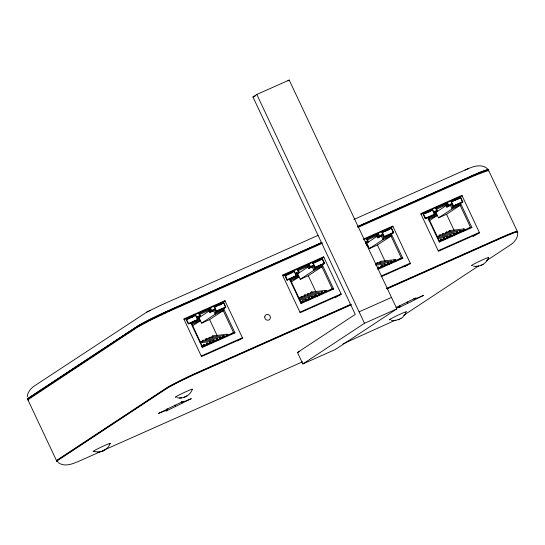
<?xml version="1.0" encoding="UTF-8"?>
<svg xmlns="http://www.w3.org/2000/svg" width="545" height="545" viewBox="0 0 545 545"><rect width="100%" height="100%" fill="white"/><g stroke="black" fill="none" stroke-linecap="round" stroke-linejoin="round"><path stroke-width="0.82" d="M197.494 319.479L195.56 315.364M225.487 307.039L223.552 302.925M313.15 263.099L315.262 267.254L324.159 263.18L322.047 259.025L313.177 263.01M382.283 232.374L384.395 236.53L393.292 232.456L391.181 228.294L382.311 232.286M451.417 201.643L453.351 205.758M377.522 267.874L377.78 267.268M209.396 310.814L199 317.674L201.582 323.165L215.173 314.199L215.84 312.844L223.872 309.274L234.984 332.893L202.331 347.403L202.447 346.416L192.106 324.452L191.22 323.784L199.252 320.215L200.144 320.876L192.671 325.808M308.763 266.498L297.672 273.815L300.254 279.306L313.845 270.34L314.513 268.992L322.545 265.422L333.656 289.034L301.003 303.545L301.119 302.557L290.785 280.593L289.892 279.932L297.924 276.363L298.817 277.024L291.343 281.949M446.335 205.499L435.939 212.359L438.521 217.85L452.112 208.885L452.779 207.536L460.811 203.966L471.922 227.578L439.27 242.089L439.386 241.101L429.051 219.138L428.159 218.477L436.191 214.907L437.083 215.568L428.929 220.943M27.25 396.835C27.516 392.066 30.963 388.163 34.791 385.662L146.666 312.169L160.271 305.507L318.076 235.365M460.58 202.944L453.208 206.357M197.467 319.568L188.597 323.553L186.513 319.581L195.471 315.33M195.648 320.698L188.999 323.791M197.338 319.69L197.467 319.295M225.46 307.128L216.29 310.936L214.635 306.746L223.464 302.891M225.33 307.244L225.46 306.855M285.185 275.722L294.055 271.465L296.167 275.627L287.276 279.701L285.314 275.334M294.32 276.846L286.956 280.253M296.01 275.831L296.139 275.443M313.177 263.283L313.307 262.894M322.313 264.4L314.942 267.813M324.002 263.392L324.132 262.997M382.311 232.552L382.44 232.163M391.446 233.676L384.797 236.768M393.136 232.66L393.265 232.272M425.366 218.204L423.581 213.878L432.573 210.111L434.351 214.328L425.447 218.238M434.276 214.376L434.406 213.987M451.444 201.827L460.614 197.753L462.344 201.888L453.44 205.799M462.269 201.936L462.398 201.548M110.322 443.405L108.189 447.145L104.551 450.286M192.501 389.191C190.348 395.2 183.645 399.029 177.37 397.802M488.674 257.553C486.522 263.562 479.818 267.391 473.544 266.164M209.893 312.469L211.004 311.733L211.671 310.384L210.765 308.463L210.097 309.812L208.987 310.548L209.893 312.469L213.49 310.63L214.158 309.274L215.84 312.844M223.872 309.274L223.205 310.63L209.614 319.595L201.582 323.165M308.565 268.61L309.676 267.881L310.343 266.525L309.437 264.604L308.77 265.953L307.659 266.689L308.565 268.61L312.162 266.771L312.83 265.422L314.513 268.992M322.545 265.422L321.877 266.771L308.286 275.736L300.254 279.306M377.699 237.879L378.809 237.15L379.477 235.801L378.571 233.873L377.903 235.229L376.793 235.958L377.699 237.879L381.296 236.046L381.963 234.691L383.646 238.26L382.978 239.616L369.387 248.581L366.805 243.09L377.201 236.223M377.91 269.359L402.789 258.31L391.678 234.691L391.01 236.046L377.419 245.012L369.387 248.581M446.832 207.154L447.942 206.426L448.61 205.07L447.704 203.149L447.036 204.498L445.926 205.233L446.832 207.154L450.429 205.315L451.096 203.966L452.779 207.536M460.811 203.966L460.144 205.315L446.553 214.28L438.521 217.85M206.684 343.316L206.446 344.29L207.073 344.801M223.137 335.999L222.898 336.98L223.218 337.662L222.925 336.933L223.273 337.628L223.763 337.369M226.427 334.535L226.189 335.516L226.822 336.02M305.357 299.457C304.805 299.982 305.18 301.569 305.983 300.826M321.809 292.14L321.891 293.803L320.024 294.102M384.361 264.339L384.225 266.144M394.233 259.951L394.096 261.757M443.623 238.002L443.705 239.664L443.46 238.812L443.916 239.541L444.502 239.248M450.204 235.072L450.286 236.734L450.129 235.767M405.609 313.661L402.966 317.013L400.732 318.641M56.557 460.736L27.618 399.226L28.033 398.77L137.19 326.687L143.512 323.062L168.834 310.827L169.093 311.379L322.231 243.315M169.093 311.379L150.161 320.317L137.449 327.232L27.877 399.778L28.865 399.832M310.316 298.939L309.962 298.285A0.927 0.797 -66.1 0 0 308.634 297.979L308.409 298.973L308.729 299.655L308.572 298.687L309.274 299.362M488.238 169.842L488.279 171.021L488.688 170.565L488.238 169.842L487.441 169.958L475.547 174.529L357.731 226.87M377.862 267.793C378.782 266.382 379.919 269.312 379.109 267.438L379.381 268.208M387.733 263.405C388.66 261.995 389.791 264.925 388.98 263.051L389.321 263.821L388.98 263.112A0.927 0.797 -66.1 0 0 387.638 262.86L387.733 264.536L387.495 263.691M440.415 239.991L441.539 239.562M450.286 235.603L451.41 235.174M186.642 319.193L186.513 319.581M214.635 306.746L214.505 307.142M423.581 213.878L423.451 214.267M252.962 96.996L256.811 94.455L289.197 80.054L396.876 308.879L335.257 349.536L302.863 363.931L297.481 352.492L355.251 314.376L252.962 96.996L255.271 95.968M287.917 80.905L289.197 80.054M191.711 317.572L195.675 314.956L197.903 319.697L195.267 321.441M219.724 305.118L223.688 302.502L225.916 307.244L216.317 311.515L214.083 306.774L223.688 302.502M223.934 308.552L225.255 307.68M291.704 272.841L294.348 271.097L296.575 275.838L286.977 280.11L284.742 275.368L294.348 271.097M298.204 273.215L299.314 272.486L298.408 270.565L297.522 269.904L309.437 264.604M319.057 260.823L322.361 258.65L324.588 263.392L321.952 265.129M294.6 277.146L295.915 276.274M209.832 343.657L209.791 342.73L210.179 343.439L209.811 342.662M219.71 339.269L219.662 338.343L220.051 339.051M388.851 229.663L391.494 227.919L393.722 232.66L384.123 236.932L381.888 232.19L391.494 227.919M231.502 333.942L233.539 332.593L234.984 332.893M391.746 233.969L393.061 233.097M429.31 211.821L432.614 209.641L434.842 214.383L432.859 215.691M237.606 340.891L242.396 337.73L201.248 356.021M457.323 199.368L460.627 197.195L462.855 201.936L460.218 203.673M301.923 302.727L301.882 301.801L302.271 302.502L301.903 301.732M312.142 298.115L311.754 297.406L312.019 298.19L310.153 298.49M330.175 290.083L332.212 288.741L333.656 289.034M335.591 297.488L341.068 293.871L299.92 312.162M167.676 409.956L166.177 410.991L175.456 406.502A11.397 0.634 -25.2 0 0 182.262 403.089L191.295 398.661L185.034 401.263A11.397 0.634 -25.2 0 0 181.805 402.312L183.304 401.277L174.032 405.766A11.397 0.634 -25.2 0 0 167.226 409.179L158.2 413.56L164.454 411.005A11.397 0.634 -25.2 0 0 167.676 409.956L167.036 408.587M398.627 259.802L401.345 258.01L402.789 258.31M404.724 266.757L410.201 263.146L381.48 275.913M459.939 232.49L460.075 230.685A0.927 0.797 -66.1 0 1 461.377 230.985L461.744 231.632M468.441 228.628L470.478 227.285L471.922 227.578M473.176 236.482L479.334 232.415L438.187 250.707M302.863 363.931L364.489 323.28L396.876 308.879M399.362 305.323L400.01 306.692L398.558 307.755L407.783 303.238A11.397 0.634 -25.2 0 0 414.595 299.825L423.629 295.39L417.368 297.999A11.397 0.634 -25.2 0 0 414.139 299.048L415.637 298.013L406.366 302.502A11.397 0.634 -25.2 0 0 399.553 305.915L396.024 307.482M403.763 315.262L478.701 265.824M486.474 260.694L511.217 244.371C515.107 241.626 518.356 237.034 517.634 232.075A27.352 1.526 -25.2 0 0 501.202 238.138L386.93 288.925M305.438 301.113L305.282 300.152L305.752 300.942M316.366 296.201L316.836 296.01L316.556 295.308A0.927 0.797 -66.1 0 0 315.214 295.049C314.697 295.574 315.03 297.223 315.855 296.439M326.401 290.976A0.927 0.797 -66.1 0 0 325.086 290.662C324.616 291.105 324.84 292.767 325.603 292.106C324.193 289.565 327.886 292.093 326.428 290.873L326.734 291.65L326.346 290.744M384.498 265.967L384.205 265.149M441.634 239.759A0.927 0.797 -66.1 0 0 440.319 239.446L440.094 240.44L440.721 240.951M450.286 236.734L450.02 235.958L450.408 236.659M204.695 345.074A0.927 0.797 -66.1 0 0 203.38 344.76L203.523 346.402L203.21 345.653L203.598 346.361L204.143 346.082M214.566 340.68A0.927 0.797 -66.1 0 0 213.252 340.373L213.027 341.368L213.347 342.049L213.047 341.32L213.47 341.974L213.892 341.756M464.667 229.52A0.927 0.797 -66.1 0 0 463.352 229.207L463.502 230.848L463.189 230.106L463.57 230.814L464.122 230.535M186.949 395.949L184.108 397.285M93.175 451.492L99.476 452.098L104.776 450.163M483.122 264.311L480.281 265.647M391.371 320.378L395.65 320.46L400.95 318.525M146.666 312.169L148.451 311.236M149.017 310.943L150.359 310.234M382.372 266.096A0.927 0.797 -66.1 0 0 381.057 265.79L381.207 267.432L380.914 266.614L381.364 267.343L381.82 267.111M392.243 261.709A0.927 0.797 -66.1 0 0 390.929 261.396L390.704 262.397L391.024 263.072L390.785 262.227L391.569 262.785M454.796 233.907A0.927 0.797 -66.1 0 0 453.481 233.594L453.576 235.27L453.338 234.425L453.787 235.154L454.251 234.922M319.023 295.036L318.444 294.3L318.655 295.233L318.266 294.491L318.518 293.605A0.927 0.797 -66.1 0 1 319.82 293.898L320.153 294.572L319.847 293.775C321.387 295.24 317.435 292.413 319.145 294.974M395.513 320.133L342.969 343.861M322.436 293.51L322.947 293.271M384.988 265.708L385.615 265.422M394.859 261.321L395.37 261.082M447.54 237.906L448.276 237.572M457.412 233.519L458.038 233.233M302.816 302.23L303.32 301.998M312.694 297.836L313.075 297.659M210.854 343.098L211.228 342.928M217.693 340.06C215.65 340.972 217.721 337.471 218.095 339.889M227.565 335.666C225.521 336.578 227.592 333.084 227.967 335.502M326.114 291.868L326.639 291.643M388.66 264.066L389.191 263.841M451.212 236.264L451.567 236.108M353.834 219.472L463.441 170.755C470.819 167.444 480.901 162.39 487.898 169.168M321.843 242.491L168.705 310.555A27.352 1.526 -25.2 0 0 137.061 326.407L28.919 397.761A27.352 1.526 -25.2 0 0 28.483 399.008M357.602 226.597L471.875 175.803A27.352 1.526 -25.2 0 1 487.891 170.197M321.489 242.723L168.344 310.793A26.187 1.465 -25.2 0 0 138.055 325.965L29.914 397.319A26.187 1.465 -25.2 0 0 29.498 398.511M358.024 226.482L471.514 176.042A26.187 1.465 -25.2 0 1 483.115 171.212M321.972 242.763L168.473 311.066A26.187 1.465 -25.2 0 0 138.185 326.244L30.043 397.591A26.187 1.465 -25.2 0 0 28.674 398.729M357.99 227.422L475.805 175.074L488.497 170.387M364.033 238.846L392.761 226.073L410.46 263.691L380.962 276.805M184.067 319.499L225.214 301.208M282.739 275.641L323.887 257.349M363.515 239.739L393.02 226.625M421.006 214.185L462.153 195.9M195.675 314.956L186.07 319.227L188.304 323.962L197.903 319.697M322.361 258.65L312.755 262.915L314.99 267.656L324.588 263.392M432.614 209.641L423.009 213.912L425.243 218.654L434.842 214.383M460.627 197.195L451.022 201.459L453.256 206.201L462.855 201.936M198.08 317.721L200.642 316.338L199.749 315.678L198.843 313.757L210.765 308.463M365.886 243.131L368.447 241.755L367.555 241.094L366.656 239.173L378.571 233.873M435.019 212.407L437.581 211.031L436.688 210.37L435.782 208.449L447.704 203.149M186.233 319.772L188.4 318.805M189.844 318.164L193.448 316.563M214.948 307.005L217.83 305.725M219.274 305.084L221.522 304.103M285.628 275.593L291.398 273.025M312.898 263.473L319.39 260.585M382.031 232.742L383.476 232.102M384.92 231.462L389.423 229.527M425.338 213.497L428.942 211.896M451.165 202.018L453.331 201.057M454.768 200.417L458.379 198.809M198.843 313.757L199.736 314.417L210.097 309.812L211.004 311.733L213.49 310.63L215.173 314.199L223.205 310.63L233.539 332.593L202.447 346.416M298.408 270.565L308.77 265.953L309.676 267.881L312.162 266.771L313.845 270.34L321.877 266.771L332.212 288.741L301.119 302.557M366.656 239.173L367.541 239.834L377.903 235.229L378.809 237.15L381.296 236.046L382.978 239.616L391.01 236.046L401.345 258.01L377.249 268.719M435.782 208.449L436.674 209.11L447.036 204.498L447.942 206.426L450.429 205.315L452.112 208.885L460.144 205.315L470.478 227.285L439.386 241.101M307.659 266.689L308.906 266.137M199.252 320.215L197.576 316.645L199.749 315.678M211.671 310.384L214.158 309.274M296.248 272.793L298.422 271.826L299.314 272.486L297.134 273.454L296.248 272.793L297.924 276.363M310.343 266.525L312.83 265.422M365.382 242.062L366.267 242.723L367.95 246.292L367.058 245.632L365.382 242.062L367.555 241.094M379.477 235.801L381.963 234.691M436.191 214.907L434.515 211.337L436.688 210.37M448.61 205.07L451.096 203.966M197.576 316.645L198.462 317.306L200.642 316.338L199.736 314.417M366.267 242.723L368.447 241.755L367.541 239.834M434.515 211.337L435.401 211.998L437.581 211.031L436.674 209.11M216.992 311.352L222.762 308.783M425.216 218.797L432.43 215.595M383.646 238.26L391.678 234.691M192.106 324.452L200.144 320.876L198.462 317.306M290.785 280.593L298.817 277.024L297.134 273.454M429.051 219.138L437.083 215.568L435.401 211.998M350.912 304.274L197.774 372.337A27.352 1.526 -25.2 0 0 166.136 388.19L57.988 459.544A27.352 1.526 -25.2 0 0 56.755 460.906M386.671 288.38L500.944 237.586A27.352 1.526 -25.2 0 1 516.96 231.979M351.041 304.546L197.903 372.61A27.352 1.526 -25.2 0 0 166.266 388.469L58.117 459.817A27.352 1.526 -25.2 0 0 56.884 461.179M386.8 288.652L501.073 237.865A27.352 1.526 -25.2 0 1 517.505 231.795M351.171 304.819L198.033 372.889A27.352 1.526 -25.2 0 0 166.395 388.742L58.247 460.096A27.352 1.526 -25.2 0 0 57.811 461.343M359.101 311.835L391.494 297.441M297.481 352.492L299.798 351.464M100.437 451.662L81.007 460.3C73.977 463.305 65.134 467.794 58.07 462.487M102.767 450.626L302.543 361.832M378.918 268.399L379.32 268.229M306.494 300.588L307.005 300.384L306.603 299.525L306.958 300.397M207.938 344.392C205.881 345.51 207.7 341.824 208.224 344.276M468.775 168.48L465.014 170.067M224.39 337.076L224.785 336.926L224.383 336.067L224.744 336.939M398.109 319.861L399.553 319.281M101.935 451.505L103.38 450.919M464.728 230.256L464.653 229.35M214.628 341.422C215.827 340.114 212.1 340.387 213.769 341.817M204.757 345.809L204.682 344.896M454.952 234.609L454.823 233.785L455.143 234.541C455.307 232.933 452.582 234.105 453.999 235.045M445.081 238.996L444.938 238.288A0.927 0.797 -66.1 0 0 443.61 237.981M392.4 262.411L392.189 261.484L392.55 262.356M382.747 266.723C382.903 265.306 380.212 266.103 381.575 267.234M449.639 230.61L463.918 228.941M446.348 232.075L460.627 230.406M443.058 233.533L457.337 231.863M439.767 234.997L454.046 233.328M436.477 236.462L450.756 234.793M437.383 237.429L447.465 236.251M438.296 238.403L444.175 237.715M380.505 261.334L394.784 259.665M377.215 262.799L391.494 261.13M375.607 264.066L388.204 262.595M375.675 265.136L384.913 264.059M311.372 292.066L325.651 290.396M308.082 293.523L322.361 291.861M304.791 294.988L319.07 293.319M301.501 296.453L315.78 294.784M298.21 297.917L312.489 296.248M299.116 298.885L309.199 297.706M299.191 299.954L305.909 299.171M212.7 335.924L226.979 334.255M209.409 337.382L223.688 335.713M206.119 338.847L220.398 337.178M202.829 340.312L217.108 338.643M199.538 341.769L213.817 340.1M200.444 342.744L210.527 341.565M460.757 231.264L463.23 231.032M455 234.112L456.649 233.955M450.885 235.651L453.358 235.42M447.595 237.116L449.244 236.959M441.014 240.038L443.48 239.807M389.157 263.378L390.806 263.221M378.462 267.84L380.935 267.609M316.734 295.567L318.382 295.41M306.038 300.036L308.504 299.798M224.642 336.497L226.291 336.34M221.352 337.961L223 337.805M214.771 340.884L216.419 340.727M211.48 342.349L213.122 342.192M204.9 345.278L206.541 345.121M201.609 346.736L203.251 346.579M475.628 266.369L477.822 266.246M393.456 320.583L395.65 320.46M179.455 398.007L181.648 397.884M97.283 452.221L99.476 452.098M461.281 230.787L460.157 231.216L460.58 232.116M316.897 296.01L316.556 295.261L316.904 295.99C317.033 294.395 314.322 295.553 315.732 296.5M303.272 301.017L302.148 301.446L302.57 302.346M221.052 337.559L219.928 337.989L220.35 338.895M211.181 341.947L210.057 342.383L210.479 343.282M460.225 197.59L460.614 197.753M453.229 205.622L453.617 205.778M432.233 210.029L432.621 210.193M425.236 218.061L425.625 218.218M391.092 228.321L391.48 228.478M384.096 236.346L384.484 236.51M321.959 259.045L322.347 259.209M314.962 267.077L315.351 267.234M293.966 271.485L294.354 271.648M286.97 279.517L287.358 279.674M223.286 302.904L223.675 303.061M216.29 310.936L216.678 311.093M195.294 315.344L195.682 315.5M188.297 323.376L188.686 323.532M27.618 399.226L28.068 399.948M458.086 232.442A0.927 0.797 -66.1 0 0 456.771 232.136L456.546 233.131L457.18 233.635M440.626 241.006L440.169 240.277L440.415 241.122M394.076 260.762L394.628 261.437M463.761 230.712L463.291 229.922L463.57 230.814M453.89 235.099L453.42 234.309L453.787 235.154M447.309 238.022L446.839 237.232L447.207 238.076M444.012 239.487L443.548 238.696L443.916 239.541M391.337 262.901L390.867 262.111L391.235 262.956M384.756 265.824L384.286 265.034L384.654 265.878M381.466 267.288L380.996 266.498L381.364 267.343M325.494 292.168L325.024 291.371L325.181 292.338M322.204 293.626L321.734 292.835L322.102 293.68M315.623 296.555L315.153 295.765L315.31 296.725M311.863 297.223L312.333 298.02M223.532 337.484L223.062 336.694L223.273 337.628M216.951 340.414L216.317 339.903L216.556 338.922A0.927 0.797 -66.1 0 1 217.857 339.222L218.204 339.855M213.66 341.872L213.19 341.081L213.47 341.974M203.782 346.259L203.319 345.469L203.598 346.361M459.898 231.564L460.28 232.272M456.601 233.028L456.989 233.737M447.118 238.124L446.655 237.422L446.914 236.537A0.927 0.797 -66.1 0 1 448.215 236.83M394.437 261.539L394.055 260.83L394.314 261.614M322.013 293.728L321.632 293.019L321.891 293.803M387.788 264.502L387.441 263.807L387.733 264.536M302.203 302.543L302.066 300.922A0.927 0.797 -66.1 0 1 303.367 301.215M219.928 339.119L219.846 337.464A0.927 0.797 -66.1 0 1 221.147 337.757L221.529 338.391M210.111 343.479L209.975 341.851A0.927 0.797 -66.1 0 1 211.276 342.144L211.644 342.791M454.782 233.737L455.17 234.534M442.002 240.406L441.661 239.637L442.009 240.386M386.03 265.286L385.649 264.461L386.044 265.272C386.173 263.664 383.455 264.822 384.865 265.769M326.768 291.623L326.428 290.853L326.775 291.602M303.749 301.848L303.354 301.044L303.701 301.889M394.737 261.382C393.306 260.49 396.031 259.243 395.772 260.919L395.547 260.244A0.927 0.797 -66.1 0 0 394.219 259.938M389.334 263.807L388.898 262.942L389.287 263.848M306.685 299.648L307.033 300.377M228.035 335.475L227.742 334.828A0.927 0.797 -66.1 0 0 226.413 334.521M465.014 230.153C465.178 228.546 462.453 229.718 463.87 230.651M458.434 233.076L458.1 232.442M457.289 233.58C455.858 232.688 458.583 231.441 458.325 233.11M447.418 237.967C445.98 237.075 448.712 235.828 448.453 237.504M444.127 239.432C442.724 238.512 445.354 237.327 445.272 238.928L444.945 238.24M391.446 262.847C390.016 261.954 392.741 260.708 392.482 262.377M382.719 266.73L382.358 265.926M323.444 293.115L323.124 292.433M322.313 293.571C320.882 292.679 323.607 291.432 323.349 293.108M312.442 297.958C311.011 297.066 313.736 295.826 313.477 297.495M309.151 299.423C307.714 298.531 310.446 297.284 310.187 298.96M305.861 300.888C304.423 299.995 307.155 298.749 306.896 300.418M223.641 337.43C222.21 336.538 224.935 335.291 224.676 336.96M205.043 345.7C205.206 344.093 202.481 345.271 203.898 346.204M488.436 170.013L517.375 231.523M487.441 169.958L487.7 170.503M486.058 170.36L486.31 170.905M484.123 171.035L484.376 171.586M481.685 171.975L481.944 172.52M478.803 173.147L479.062 173.698M475.547 174.529L475.805 175.074M472.004 176.083L472.263 176.628M446.553 214.28L454.04 230.188M448.228 236.83L448.515 237.477M442.649 235.283L442.417 234.779A0.92 0.852 56.6 0 1 443.33 233.553M428.159 218.477L439.27 242.089M413.948 298.456L414.595 299.825M407.135 301.869L407.783 303.238M377.419 245.012L385.26 261.675M380.103 263.085L379.865 262.581A0.92 0.852 56.6 0 1 380.778 261.355M256.811 94.455L364.489 323.28M308.286 275.736L315.773 291.643M313.252 296.821L313.545 297.468M312.019 298.19L311.938 296.528A0.927 0.797 -66.1 0 1 313.239 296.827M297.522 269.904L298.422 271.826M307.68 295.274L307.441 294.777A0.92 0.852 56.6 0 1 308.736 293.735M289.892 279.932L301.003 303.545M209.614 319.595L217.101 335.502M212.298 337.668L212.059 337.171A0.92 0.852 56.6 0 1 213.109 335.979M207.999 343.602L208.285 344.256M205.71 340.598L205.479 340.094A0.92 0.852 56.6 0 1 205.799 338.935A0.92 0.852 56.6 0 1 206.964 339.269M202.42 342.056L202.188 341.558A0.92 0.852 56.6 0 1 203.101 340.325M191.22 323.784L202.331 347.403M165.081 312.517L165.339 313.068M161.218 314.302L161.477 314.853M157.335 316.134L157.594 316.686M153.533 317.973L153.792 318.518M149.902 319.765L150.161 320.317M146.537 321.475L146.796 322.027M181.614 401.719L182.262 403.089M143.512 323.062L143.771 323.614M140.903 324.479L141.162 325.031M138.777 325.699L139.036 326.244M174.809 405.133L175.456 406.502M137.19 326.687L137.449 327.232M29.049 398.034L29.301 398.586M28.033 398.77L28.292 399.315M451.88 235.999L451.519 235.365A0.927 0.797 -66.2 0 0 450.19 235.059M395.561 260.122L395.908 260.878M379.109 267.438L379.456 268.188M227.756 334.705L228.103 335.461M385.69 264.577L385.996 265.306L385.676 264.632A0.927 0.797 -66.1 0 0 384.348 264.325M319.847 293.844L320.126 294.545M464.974 230.167L464.613 229.288L464.905 230.188M455.102 234.554L454.741 233.682L455.034 234.575M214.866 341.327L214.512 340.455L214.805 341.354M316.434 295.165L316.768 296.03M400.01 306.692A11.397 0.634 -25.2 0 1 396.78 307.741M390.779 319.459A9.49 0.531 -25.2 0 1 392.073 318.096A9.49 0.531 -25.2 0 1 403.232 312.837A9.49 0.531 -25.2 0 1 405.398 312.571M93.897 451.342A9.49 0.531 -25.2 0 1 101.397 447.002A9.49 0.531 -25.2 0 1 109.824 443.834M472.243 265.49A9.49 0.531 -25.2 0 1 479.743 261.15A9.49 0.531 -25.2 0 1 488.17 257.976M176.778 396.883A9.49 0.531 -25.2 0 1 182.841 393.136A9.49 0.531 -25.2 0 1 191.997 389.62M471.643 176.314A26.187 1.465 -25.2 0 1 480.261 172.642M480.915 172.383A26.187 1.465 -25.2 0 1 483.245 171.484M485.098 170.837A26.187 1.465 -25.2 0 1 486.426 170.456M483.79 170.967A26.187 1.465 -25.2 0 1 486.297 170.176M487.06 170.067A26.187 1.465 -25.2 0 1 487.244 170.231M206.671 343.296A0.927 0.797 -66.1 0 1 207.986 343.609M199.674 341.763A0.92 0.852 56.6 0 1 200.192 341.981M223.123 335.986A0.927 0.797 -66.1 0 1 224.438 336.292M208.762 338.629A0.92 0.852 56.6 0 1 210.063 337.593M305.343 299.437A0.927 0.797 -66.1 0 1 306.658 299.75M300.854 297.699A0.92 0.852 56.6 0 1 302.257 296.759M304.144 296.235A0.92 0.852 56.6 0 1 305.329 295.111M321.795 292.127A0.927 0.797 -66.1 0 1 323.11 292.44M310.725 293.312A0.92 0.852 56.6 0 1 312.135 292.372M377.767 267.248A0.927 0.797 -66.1 0 1 379.082 267.561M376.568 264.046A0.92 0.852 56.6 0 1 377.753 262.922M436.886 236.516A0.92 0.852 56.6 0 1 437.233 236.768M439.12 236.244A0.92 0.852 56.6 0 1 440.306 235.12M445.701 233.321A0.92 0.852 56.6 0 1 447.104 232.381M448.991 231.857A0.92 0.852 56.6 0 1 450.293 230.814M224.956 300.663L183.808 318.948L201.507 356.566L242.654 338.281L224.956 300.663M323.628 256.804L282.48 275.089L300.179 312.707L341.327 294.423L323.628 256.804M461.894 195.348L420.747 213.64L438.446 251.259L479.593 232.967L461.894 195.348M440.537 241.047L440.149 240.345L440.537 241.047M381.275 267.391L380.887 266.682L381.207 267.432M315.432 296.657L315.044 295.949L315.432 296.657M216.76 340.509L216.372 339.801L216.76 340.509M460.212 232.313L459.864 231.618L460.157 232.347M453.631 235.242L453.283 234.541L453.631 235.242M391.078 263.044L390.731 262.349L391.024 263.072M312.074 298.156L311.726 297.461L312.074 298.156M308.783 299.621L308.429 298.926L308.783 299.621M213.402 342.015L213.047 341.32L213.402 342.015M206.821 344.937L206.466 344.242L206.821 344.937M451.873 236.019L451.532 235.249L451.873 236.019M448.59 237.463L448.201 236.659L448.583 237.484M395.902 260.898L395.52 260.074L395.881 260.878M320.188 294.552L319.806 293.728L320.167 294.532M313.613 297.454L313.225 296.65L313.62 297.461M461.758 231.618L461.404 230.876L461.758 231.618M458.468 233.076L458.113 232.32L458.461 233.076M323.492 293.074L323.137 292.311L323.485 293.067M316.911 295.996L316.556 295.261L316.911 295.996M463.448 230.882L463.127 230.208L463.448 230.882M381.153 267.466L380.812 266.689L381.153 267.466M318.6 295.267L318.28 294.586L318.6 295.267M210.057 343.507L209.716 342.737L210.057 343.507M203.476 346.436L203.156 345.755L203.476 346.436M445.224 238.942L444.87 238.07L445.163 238.962M385.969 265.279L385.608 264.407L385.901 265.306M204.995 345.714L204.634 344.842L204.934 345.741M264.741 316.945A2.977 2.773 56.6 0 0 268.835 320.004A2.977 2.773 56.6 0 0 269.135 314.996A2.977 2.773 56.6 0 0 264.741 316.945"/></g></svg>
